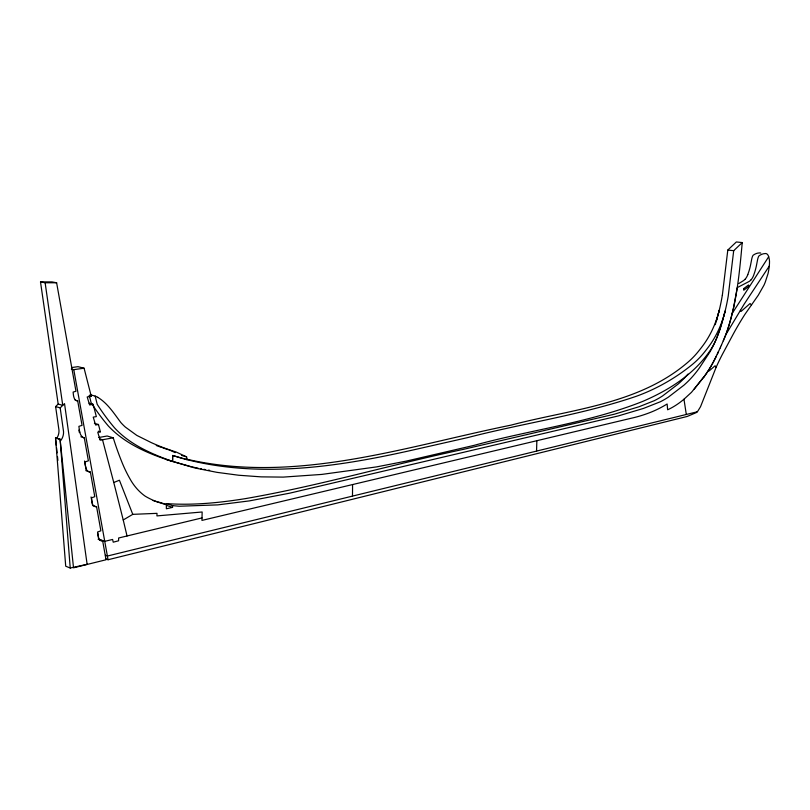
<?xml version="1.0" encoding="UTF-8"?>
<svg xmlns="http://www.w3.org/2000/svg" width="810" height="810" viewBox="0 0 810 810"><rect width="100%" height="100%" fill="white"/><g stroke="black" fill="none" stroke-linecap="round" stroke-linejoin="round"><path stroke-width="1.21" d="M723.269 318.077L720.141 328.668A86.538 49.562 -81.8 0 1 719.523 330.49L717.336 336.474A77.719 44.337 -81.7 0 1 716.637 338.226L716.536 338.469A51.546 29.079 -81.4 0 1 714.501 342.964A54.341 30.689 -81.4 0 1 712.243 347.166L711.281 348.756A64.79 36.733 -81.6 0 1 709.276 351.793L708.76 352.522A95.175 54.513 -82.1 0 1 706.664 355.347C690.535 376.589 667.076 390.926 642.877 401.335C588.688 422.962 529.932 429.928 473.982 445.389L406.347 461.082L376.518 466.904L321.762 474.417L283.196 477.11L261.134 476.867L238.666 475.237L216.969 472.351L194.987 468.008L172.591 461.467L172.631 455.483L187.13 459.675L186.604 456.87L176.023 451.96A316.022 245.815 -88.5 0 1 151.065 442.503L136.799 435.395L125.337 427.072A80.008 64.749 -75.3 0 1 120.913 422.638C114.099 413.566 107.73 403.37 97.797 397.335M89.363 395.614L91.074 402.61A249.166 193.985 -83.4 0 0 108.398 426.06C125.408 444.133 149.273 454.167 172.591 461.467L172.631 455.483L183.252 458.693M352.482 496.236L352.583 484.562M536.544 451.322L536.858 440.701M727.805 250.057L722.358 295.215M733.718 250.695L727.795 250.057L736.341 241.967L742.244 242.575L733.698 250.695L728.241 295.984A128.071 74.712 -82.2 0 1 724.778 312.498M742.244 242.575C739.429 273.183 736.675 304.246 726.297 333.406M750.769 280.169A13.324 7.199 -82.4 0 0 753.644 275.339L754.788 271.968A41.887 22.903 -82.7 0 0 755.841 268.181L756.024 267.411A34.86 19.005 -82.6 0 0 756.52 265.143L757.644 259.372A11.259 6.004 -82.5 0 1 758.201 257.459A6.743 3.604 -82.6 0 1 758.312 257.145A3.098 1.66 -82.6 0 1 759.152 255.768L760.337 255.028A31.266 16.646 -82.1 0 1 762.028 254.239A36.895 19.632 -81.9 0 1 763.698 253.732L765.744 253.52A7.958 4.242 -82.5 0 1 768.67 256.679L769.206 258.805A10.5 5.599 -82.5 0 1 769.5 261.478L769.48 263.179A22.812 12.231 -82.5 0 1 769.328 265.407L768.984 268.414A31.347 16.868 -82.5 0 1 768.366 272.059L768.224 272.747A17.466 9.335 -82.4 0 1 767.941 273.912L765.389 281.758A37.189 20.078 -82.5 0 1 763.951 285.231L758.261 295.235L744.886 314.412A235.781 116.448 -78.5 0 0 733.414 333.801L722.399 354.334A166.728 85.151 -78.8 0 0 716.253 366.991L700.701 406.296A13.567 7.553 -79.5 0 1 700.265 407.157L698.017 410.812A9.598 5.346 -79.4 0 1 697.258 411.753L697.157 411.865A10.044 5.589 -79.4 0 1 696.306 412.594L687.194 416.462L108.064 559.74L106.059 558.961M724.12 338.944A99.103 56.67 -81.9 0 0 725.244 336.17L726.58 332.616A118.827 68.587 -82 0 0 731.734 315.242L732.736 311.313A159.428 93.768 -82.3 0 0 733.658 307.243L737.262 287.611L749.382 281.333A20.392 11.036 -82.5 0 0 750.749 280.098M724.758 312.488L722.581 320.558A130.4 76.18 -82.1 0 1 720.819 326.541A97.939 56.376 -81.9 0 1 717.812 335.259A85.647 49.035 -81.7 0 1 714.309 343.541A84.888 48.58 -81.7 0 1 709.844 352.067L699.273 368.115A155.834 91.672 -82.8 0 1 697.683 370.271A130.521 76.16 -82.3 0 1 696.6 371.679A117.602 68.323 -82.1 0 1 685.169 384.061A156.917 92.056 -82.9 0 1 683.974 385.155L668.503 397.042A150.275 88.381 -82.7 0 1 662.732 400.505A159.175 93.727 -82.9 0 1 660.13 401.851L643.565 408.392L618.243 415.945L289.727 493.168L249.328 500.904L217.769 504.883L179.162 506.24L172.54 505.622L166.415 503.597L166.445 505.349L172.56 507.374L172.54 505.622M718.581 312.842L719.219 310.27A69.994 39.933 -81.9 0 1 718.146 314.29A65.094 37.057 -81.8 0 1 717.549 316.275A70.095 39.994 -81.9 0 1 716.597 319.201A64.932 36.966 -81.8 0 1 715.929 321.125A69.356 39.558 -81.9 0 1 714.855 323.959L714.481 324.891A71.128 40.601 -81.9 0 1 712.911 328.526A74.52 42.596 -81.9 0 1 710.795 332.9A77.77 44.509 -82 0 1 708.051 337.851A82.853 47.496 -82.1 0 1 706.603 340.21A78.256 44.793 -82 0 1 705.611 341.739A86.559 49.693 -82.1 0 1 703.576 344.685L702.523 346.103A134.825 78.6 -83 0 1 700.933 348.189L699.324 350.234A146.478 85.759 -83.2 0 1 697.704 352.239L697.157 352.897A90.274 51.992 -82.1 0 1 695.486 354.82A99.053 57.196 -82.3 0 1 693.218 357.24A114.007 66.076 -82.6 0 1 690.91 359.518A127.737 74.277 -82.9 0 1 687.356 362.708A152.574 89.201 -83.4 0 1 686.161 363.71C637.146 404.686 570.25 409.465 511.039 425.128C405.445 446.553 295.103 484.481 186.351 459.098M724.454 313.662L725.102 311.06A70.207 39.852 -81.9 0 1 724.008 315.12A65.296 36.977 -81.8 0 1 723.421 317.115A70.308 39.913 -81.9 0 1 722.469 320.051A65.134 36.885 -81.8 0 1 721.791 321.975A69.569 39.477 -81.9 0 1 720.718 324.82L720.353 325.752A71.351 40.52 -81.9 0 1 718.784 329.407A74.753 42.505 -81.9 0 1 716.668 333.791A78.013 44.418 -82 0 1 713.924 338.762A83.106 47.405 -82.1 0 1 712.476 341.132A78.499 44.702 -82 0 1 711.484 342.66A86.832 49.592 -82.1 0 1 709.449 345.607L708.396 347.034A135.25 78.448 -83 0 1 706.806 349.13L705.206 351.175A146.954 85.597 -83.2 0 1 703.576 353.2L703.029 353.859A90.558 51.891 -82.1 0 1 701.369 355.782A99.367 57.085 -82.3 0 1 699.101 358.212A114.362 65.954 -82.6 0 1 696.792 360.501A128.142 74.135 -82.9 0 1 693.249 363.7A153.07 89.039 -83.4 0 1 692.054 364.702C675.479 378.138 656.748 388.841 636.69 396.151C581.722 414.983 523.675 423.073 467.572 437.623L418.071 448.841C341.83 466.276 261.387 479.247 184.305 458.966M718.419 313.47L718.075 314.725M724.282 314.3L723.948 315.556M723.613 316.821L723.775 316.194M717.741 315.981L717.913 315.353M717.397 317.236L715.989 322.248M715.433 324.101L715.625 323.484M725.942 334.348L721.346 345.343M747.782 274.62L748.946 271.279A41.755 22.953 -82.7 0 0 749.999 267.502L750.181 266.733A34.759 19.045 -82.7 0 0 750.678 264.475L751.801 258.714A11.229 6.014 -82.5 0 1 752.348 256.821A6.723 3.615 -82.6 0 1 752.47 256.507A3.088 1.66 -82.6 0 1 753.3 255.13L754.485 254.391A31.175 16.686 -82.1 0 1 756.186 253.601A36.784 19.683 -82 0 1 757.856 253.095L759.901 252.892A7.938 4.253 -82.6 0 1 760.782 253.135M723.33 340.828L723.715 339.916M721.366 345.293L720.566 347.085M720.161 347.986L720.535 347.146M720.13 348.037L716.425 355.965A114.848 66.309 -81.8 0 1 704.022 376.913M718.5 351.611L717.245 354.264M725.801 334.712L744.188 304.094L769.267 266.105M732.24 313.349L768.69 256.719M743.833 288.522L743.641 289.899M703.981 376.802L691.507 392.293L683.974 399.219A128.922 74.955 -82 0 1 667.642 409.789L667.136 403.998A224.39 133.285 -84.3 0 1 649.59 412.715A316.639 188.973 -86.5 0 1 631.476 418.193L201.953 520.405L202.146 511.991L156.927 515.909L157.008 513.348L132.769 514.35L123.231 519.969L127.038 535.977M693.856 389.529L704.173 376.539A114.716 66.197 -81.9 0 0 708.77 369.846L709.185 370.889L715.108 365.786L716.121 367.274M87.136 564.317L70.227 568.033L65.711 566.21L55.526 437.866L61.276 439.82A11.603 9.781 -66.4 0 0 63.524 431.436L60.193 407.875L64.527 403.603L87.146 564.438M56.71 438.402A11.563 9.771 -66.3 0 0 58.948 430.049L55.617 406.569L58.168 404.058L40.5 281.89L51.982 281.9L56.619 282.771L75.968 391.24L73.123 392.08L73.426 394.986A17.111 14.377 -70.9 0 0 73.73 396.556A10.155 8.545 -70.5 0 0 74.702 399.127L75.229 399.826M744.066 290L748.642 286.517L748.825 285.211M743.884 288.481L748.359 285.09M738.902 283.48L743.529 280.614A20.331 11.056 -82.5 0 0 744.896 279.379M123.231 519.969L113.775 482.517L119.414 480.219L132.769 514.35M105.391 555.265L107.396 556.035L697.197 411.814M202.014 517.914L118.624 538.002L118.604 540.776L113.228 542.184L112.61 539.45L104.743 541.343L98.709 539.085L97.585 532.889M172.56 507.374L166.384 508.771L166.333 504.529A113.886 90.194 -74.1 0 1 145.253 496.216A70.693 55.91 -71.6 0 1 129.863 478.639A150.336 116.711 -75.5 0 1 121.571 461.285A286.578 212.2 -80.2 0 1 113.248 437.815L107.133 436.003L98.8 437.501M113.248 437.815L100.136 440.184L97.767 432.257L100.369 431.801L98.466 424.491L94.395 423.326M98.466 424.491L95.59 424.987L93.231 417.13L96.339 416.603L93.16 404.372L89.09 403.248M93.16 404.372L89.616 404.939L87.197 396.94L91.257 396.292L84.088 368.206L77.962 366.677L72.242 367.467M71.32 369.026L73.771 369.643L84.088 368.206M40.5 281.89L45.127 282.771L56.619 282.771M166.415 503.597C192.81 505.491 219.399 502.797 245.47 498.616C319.008 485.899 390.815 464.717 463.755 449.287L614.355 414.204L638.969 406.762L654.217 400.717A158.669 93.899 -82.9 0 0 656.819 399.37A149.789 88.543 -82.7 0 0 662.6 395.928L678.091 384.092A156.421 92.218 -82.9 0 0 679.296 383.019A117.237 68.455 -82.1 0 0 687.984 374.068M208.504 470.124L209.648 470.326M203.887 469.304L205.041 469.517M200.424 468.646L201.579 468.868M198.116 468.19L195.797 467.714M194.633 467.461L192.314 466.955M191.16 466.702L166.445 459.624M90.102 394.723L95.195 396.09A28.127 23.45 -68.7 0 1 97.797 397.345M89.211 395.746L91.257 396.292M75.391 400.272L77.689 400.909L82.053 425.371L78.884 426.364L79.481 430.798A21.9 18.134 -69.2 0 0 79.765 432.105M58.168 404.058L62.745 405.354L45.127 282.771M55.617 406.569L60.193 407.875M181.481 455.372L186.604 456.87M98.334 431.203L100.369 431.801M99.468 438.848L102.516 439.759L113.775 482.517M80.838 436.782L84.28 437.815L88.381 460.819L84.898 461.994L85.334 465.082A28.036 22.852 -67.8 0 0 85.779 467.248L86.265 468.848A7.341 6.014 -66.6 0 0 87.156 470.61L87.369 470.823M85.809 470.6L90.386 472.098L94.77 496.662L91.55 497.867L91.844 501.086A14.944 12.039 -65.7 0 0 92.472 503.84A7.746 6.247 -65.2 0 0 93.099 505.227L93.909 506.068A6.925 5.589 -65.2 0 0 96.593 506.776L100.865 530.803L97.595 532.008L98.567 537.658A7.948 6.308 -64.1 0 0 99.65 540.149M166.333 504.529L160.218 502.504A113.4 90.153 -74.1 0 1 152.969 500.499M172.591 461.467C151.531 453.924 129.873 444.579 114.514 427.822A250.219 194.046 -83.4 0 1 97.19 404.281L95.195 396.09M93.16 505.612L96.582 506.807M98.111 539.207L102.668 540.908L106.029 559.771L73.518 567.81L60.092 439.273L55.526 437.866L56.315 445.368M61.276 439.82L60.092 439.273L70.227 568.033M169.867 450.168L175.162 452.618M99.681 540.118L101.453 540.969A10.267 8.171 -64.2 0 0 102.668 540.908M751.518 304.945L750.04 303.548L741.099 311.404L740.36 310.281M78.904 430.049L79.36 432.53M84.534 461.032L86.113 469.699M91.054 496.955L92.634 505.632M73.771 369.643L108.064 559.74M683.974 399.219L686.313 414.528M56.578 447.869L57.105 452.881M57.5 456.627L57.895 460.384M168.672 449.793A314.675 245.693 -88.6 0 1 162.699 447.829M161.504 447.414A314.675 245.693 -88.6 0 1 156.3 445.49M90.376 395.017A28.006 23.429 -68.5 0 1 91.672 395.695M722.338 295.204A127.666 74.854 -82.2 0 1 718.905 311.678L716.718 319.717A129.985 76.322 -82.1 0 1 716.151 321.712M715.564 323.696A129.985 76.322 -82.1 0 1 715.26 324.688M90.396 472.048A6.581 5.397 -66.6 0 1 87.318 470.873M84.189 438.018A9.467 7.857 -68.4 0 1 79.815 432.084M77.699 400.818A6.014 5.073 -70.2 0 1 75.168 399.907M716.415 355.944A115.121 66.491 -81.8 0 1 708.801 369.897M747.802 274.641A13.284 7.219 -82.4 0 1 744.917 279.46"/></g></svg>
